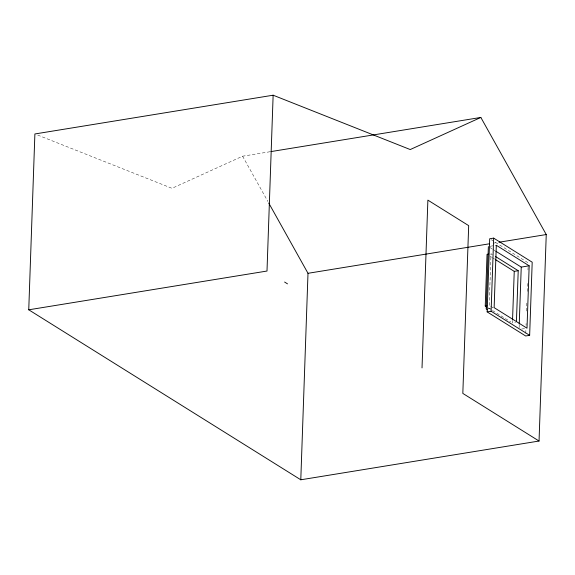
<?xml version="1.0" encoding="UTF-8"?>
<svg xmlns="http://www.w3.org/2000/svg" width="575" height="575" viewBox="0 0 575 575"><rect width="100%" height="100%" fill="white"/><g stroke="black" fill="none" stroke-linecap="round" stroke-linejoin="round"><path stroke-width="0.43" stroke-dasharray="2.88 2.16" d="M489.21 305.332L491.014 253.712L492.523 254.653M512.533 320.304L512.44 322.978L515.617 322.46M519.124 327.692L519.218 325.019M525.773 333.306L525.924 328.842M526.053 325.277L526.111 323.495M526.549 311.01L526.829 302.982M527.232 291.388L527.577 281.577M527.979 269.984L528.073 267.31M270.049 151.735L242.592 156.199L171.982 188.312L37.382 134.952M493.106 243.196L498.424 242.327M490.13 246.272L496.311 245.266M487.952 308.646L493.249 307.79M521.705 329.044L525.234 328.469M491.201 239.71L528.231 262.847M489.864 247.494L492.099 248.896M492.847 249.363L495.089 250.765M490.065 256.242L491.575 257.19M492.329 257.658L494.601 259.073M490.719 306.274L492.991 307.69M488.261 307.862L510.931 322.029M242.592 156.199L267.885 201.48"/><path stroke-width="0.86" d="M28.75 309.803L34.888 133.968L273.139 95.206L410.234 149.55L480.844 117.444L546.25 234.55L539.041 441.032L300.79 479.794L28.75 309.803L267.001 271.041L273.139 95.206M300.79 479.794L307.999 273.305L268.755 203.047M422.021 367.907L427.879 200.136L468.683 225.637L462.825 393.408L539.041 441.032M486.752 306.921L485.243 305.979L487.039 254.351L488.628 254.092M488.369 246.56L486.191 308.933L487.679 309.868M487.14 311.894L489.692 238.769L493.659 238.122L532.198 262.2L529.647 335.333L525.679 335.98L487.14 311.894L491.107 311.248L529.647 335.333M491.107 311.248L493.659 238.122M512.569 319.412L514.244 271.357L495.355 259.548M516.443 321.439L518.219 270.71L495.549 256.543M519.247 324.127L521.238 267.102L495.837 251.232M529.18 265.808L527.002 328.188L494.133 307.647L496.311 245.266L529.18 265.808L521.238 267.102M270.94 151.592L480.844 117.444M307.999 273.305L489.562 243.771M499.308 242.183L546.25 234.55M514.244 271.357L518.219 270.71M485.243 305.979L486.831 305.72M284.603 282.045L287.507 283.856"/></g></svg>
